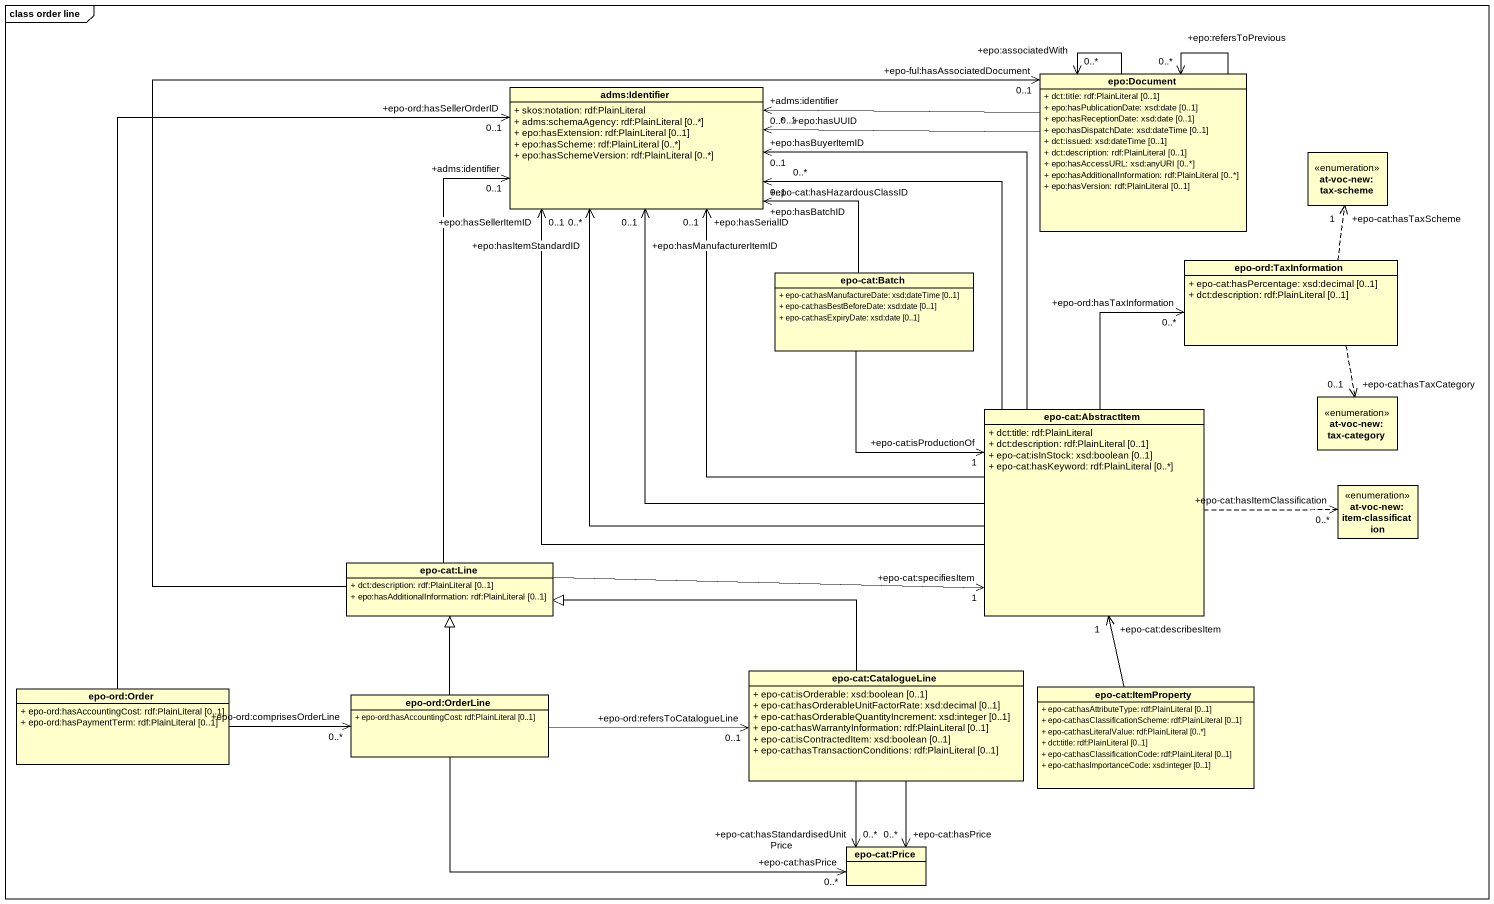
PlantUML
@startuml
mainframe class order line
hide circle
hide empty members
skinparam classAttributeIconSize 0
class "adms:Identifier" as adms_Identifier {
  + skos:notation: rdf:PlainLiteral
  + adms:schemaAgency: rdf:PlainLiteral [0..*]
  + epo:hasExtension: rdf:PlainLiteral [0..1]
  + epo:hasScheme: rdf:PlainLiteral [0..*]
  + epo:hasSchemeVersion: rdf:PlainLiteral [0..*]
}
class "epo:Document" as epo_Document {
  + dct:title: rdf:PlainLiteral [0..1]
  + epo:hasPublicationDate: xsd:date [0..1]
  + epo:hasReceptionDate: xsd:date [0..1]
  + epo:hasDispatchDate: xsd:dateTime [0..1]
  + dct:issued: xsd:dateTime [0..1]
  + dct:description: rdf:PlainLiteral [0..1]
  + epo:hasAccessURL: xsd:anyURI [0..*]
  + epo:hasAdditionalInformation: rdf:PlainLiteral [0..*]
  + epo:hasVersion: rdf:PlainLiteral [0..1]
}
enum "at-voc-new:tax-scheme" as at_voc_new_tax_scheme
class "epo-ord:TaxInformation" as epo_ord_TaxInformation {
  + epo-cat:hasPercentage: xsd:decimal [0..1]
  + dct:description: rdf:PlainLiteral [0..1]
}
class "epo-cat:Batch" as epo_cat_Batch {
  + epo-cat:hasManufactureDate: xsd:dateTime [0..1]
  + epo-cat:hasBestBeforeDate: xsd:date [0..1]
  + epo-cat:hasExpiryDate: xsd:date [0..1]
}
class "epo-cat:AbstractItem" as epo_cat_AbstractItem {
  + dct:title: rdf:PlainLiteral
  + dct:description: rdf:PlainLiteral [0..1]
  + epo-cat:isInStock: xsd:boolean [0..1]
  + epo-cat:hasKeyword: rdf:PlainLiteral [0..*]
}
enum "at-voc-new:tax-category" as at_voc_new_tax_category
enum "at-voc-new:item-classification" as at_voc_new_item
class "epo-cat:Line" as epo_cat_Line {
  + dct:description: rdf:PlainLiteral [0..1]
  + epo:hasAdditionalInformation: rdf:PlainLiteral [0..1]
}
class "epo-ord:Order" as epo_ord_Order {
  + epo-ord:hasAccountingCost: rdf:PlainLiteral [0..1]
  + epo-ord:hasPaymentTerm: rdf:PlainLiteral [0..1]
}
class "epo-ord:OrderLine" as epo_ord_OrderLine {
  + epo-ord:hasAccountingCost: rdf:PlainLiteral [0..1]
}
class "epo-cat:CatalogueLine" as epo_cat_CatalogueLine {
  + epo-cat:isOrderable: xsd:boolean [0..1]
  + epo-cat:hasOrderableUnitFactorRate: xsd:decimal [0..1]
  + epo-cat:hasOrderableQuantityIncrement: xsd:integer [0..1]
  + epo-cat:hasWarrantyInformation: rdf:PlainLiteral [0..1]
  + epo-cat:isContractedItem: xsd:boolean [0..1]
  + epo-cat:hasTransactionConditions: rdf:PlainLiteral [0..1]
}
class "epo-cat:ItemProperty" as epo_cat_ItemProperty {
  + epo-cat:hasAttributeType: rdf:PlainLiteral [0..1]
  + epo-cat:hasClassificationScheme: rdf:PlainLiteral [0..1]
  + epo-cat:hasLiteralValue: rdf:PlainLiteral [0..*]
  + dct:title: rdf:PlainLiteral [0..1]
  + epo-cat:hasClassificationCode: rdf:PlainLiteral [0..1]
  + epo-cat:hasImportanceCode: xsd:integer [0..1]
}
class "epo-cat:Price" as epo_cat_Price
epo_Document -left-> "+adms:identifier\n0..*" adms_Identifier
epo_Document -left-> "+epo:hasUUID\n0..1" adms_Identifier
epo_Document --> "+epo:refersToPrevious\n0..*" epo_Document
epo_Document --> "+epo:associatedWith\n0..*" epo_Document
epo_ord_TaxInformation .up.> "+epo-cat:hasTaxScheme\n1" at_voc_new_tax_scheme
epo_ord_TaxInformation ..> "+epo-cat:hasTaxCategory\n0..1" at_voc_new_tax_category
epo_cat_Batch -up-> "+epo:hasBatchID\n0..1" adms_Identifier
epo_cat_Batch --> "+epo-cat:isProductionOf\n1" epo_cat_AbstractItem
epo_cat_AbstractItem -up-> "+epo:hasBuyerItemID\n0..1" adms_Identifier
epo_cat_AbstractItem -up-> "+epo:hasSerialID\n0..1" adms_Identifier
epo_cat_AbstractItem -up-> "+epo-cat:hasHazardousClassID\n0..*" adms_Identifier
epo_cat_AbstractItem -up-> "+epo:hasManufacturerItemID\n0..1" adms_Identifier
epo_cat_AbstractItem -up-> "+epo:hasSellerItemID\n0..1" adms_Identifier
epo_cat_AbstractItem -up-> "+epo:hasItemStandardID\n0..*" adms_Identifier
epo_cat_AbstractItem -up-> "+epo-ord:hasTaxInformation\n0..*" epo_ord_TaxInformation
epo_cat_AbstractItem .right.> "+epo-cat:hasItemClassification\n0..*" at_voc_new_item
epo_cat_Line -up-> "+adms:identifier\n0..1" adms_Identifier
epo_cat_Line -up-> "+epo-ful:hasAssociatedDocument\n0..1" epo_Document
epo_cat_Line -right-> "+epo-cat:specifiesItem\n1" epo_cat_AbstractItem
epo_ord_Order -up-> "+epo-ord:hasSellerOrderID\n0..1" adms_Identifier
epo_ord_Order -right-> "+epo-ord:comprisesOrderLine\n0..*" epo_ord_OrderLine
epo_ord_OrderLine -up-|> epo_cat_Line
epo_ord_OrderLine -right-> "+epo-ord:refersToCatalogueLine\n0..1" epo_cat_CatalogueLine
epo_ord_OrderLine -right-> "+epo-cat:hasPrice\n0..*" epo_cat_Price
epo_cat_CatalogueLine -left-|> epo_cat_Line
epo_cat_CatalogueLine --> "+epo-cat:hasPrice\n0..*" epo_cat_Price
epo_cat_CatalogueLine --> "+epo-cat:hasStandardisedUnitPrice\n0..*" epo_cat_Price
epo_cat_ItemProperty -up-> "+epo-cat:describesItem\n1" epo_cat_AbstractItem
@enduml
